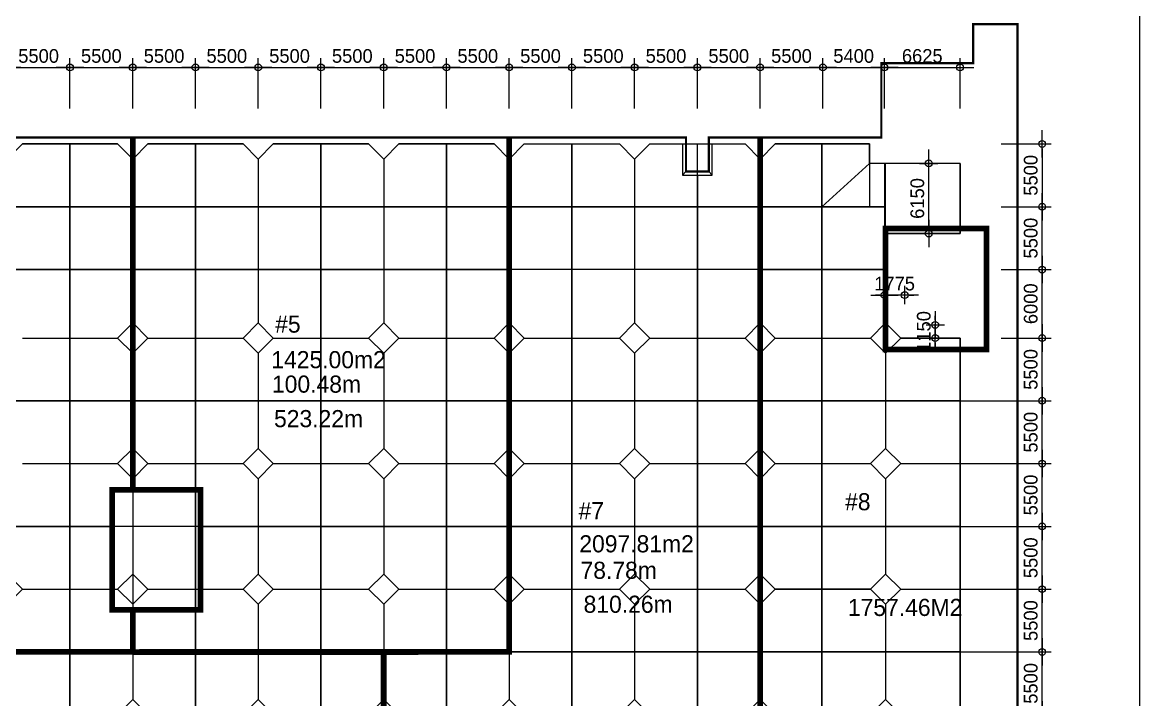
# Model space of a CAD drawing. Header units: millimetres. Extents: x -869187 to 1405794, y -1345622 to 197746.
# Drawn here: x 194054 to 292000, y -836885 to -777560 of the extents above; entities that cross this region are included whole.
import ezdxf

# ---------------------------------------------------------------- set-up
doc = ezdxf.new("R2010")
doc.units = ezdxf.units.MM
doc.header["$LTSCALE"] = 1000
doc.header["$MEASUREMENT"] = 0
doc.header["$PDSIZE"] = -10
doc.layers.get('0').update_dxf_attribs({"linetype": 'CONTINUOUS'})
doc.layers.get('Defpoints').update_dxf_attribs({"color": 171, "linetype": 'CONTINUOUS'})
doc.layers.add('NDIM', color=7, linetype='CONTINUOUS')
doc.layers.add('SAW-CUT', color=6, linetype='CONTINUOUS')
doc.styles.add('CGS', font='cgse', dxfattribs={"bigfont": 'cgs'})
doc.styles.add('나눔바른고딕', font='')
doc.styles.get('나눔바른고딕').set_extended_font_data('나눔바른고딕')
doc.dimstyles.new('NDIM 1200', dxfattribs={"dimscale": 500, "dimtxt": 3, "dimasz": 1, "dimexe": 2, "dimexo": 2, "dimgap": 1, "dimtad": 1, "dimdec": 0, "dimdsep": 46, "dimtxsty": 'CGS', "dimblk": 'DOT0', "dimcen": 1, "dimdle": 8, "dimclrd": 2, "dimclre": 2, "dimclrt": 2, "dimadec": 0, "dimazin": 0, "dimtfac": 1, "dimtdec": 0, "dimtix": 1, "dimtmove": 2, "dimatfit": 3, "dimldrblk": 'DOT0', "dimfxl": 1, "dimtolj": 1, "dimtzin": 0, "dimlwd": -1, "dimlwe": -1, "dimarcsym": 0})

# ---------------------------------------------------------------- blocks, each defined once
blk = doc.blocks.new('DOT0')
blk.add_line((-3, 0), (3, 0))
at = {"color": 6}
blk.add_circle((0, 0), 0.75, dxfattribs=at)
blk = doc.blocks.new('*D40')
at = {"layer": 'Defpoints', "color": 0, "ltscale": 0.4, "transparency": 16777216}
for p in [(198230, -781509), (192730, -785909), (198230, -785909)]:
    blk.add_point(p, dxfattribs=at)
at = {"layer": 'NDIM', "ltscale": 0.4, "transparency": 16777216}
for p, q in [((192730, -785109), (192730, -780709)), ((193130, -781509), (197830, -781509)), ((198230, -785109), (198230, -780709))]:
    blk.add_line(p, q, dxfattribs=at)
at = {"layer": 'NDIM', "ltscale": 0.4, "transparency": 16777216, "xscale": 400, "yscale": 400, "zscale": 400, "rotation": 180}
blk.add_blockref('DOT0', (192730, -781509), dxfattribs=at)
at = {"layer": 'NDIM', "ltscale": 0.4, "transparency": 16777216, "xscale": 400, "yscale": 400, "zscale": 400}
blk.add_blockref('DOT0', (198230, -781509), dxfattribs=at)
at = {"layer": 'NDIM', "ltscale": 0.4, "transparency": 16777216, "insert": (195480, -780509), "char_height": 1200, "attachment_point": 5, "style": 'CGS'}
blk.add_mtext('\\A1;5500', dxfattribs=at)
blk = doc.blocks.new('*D41')
at = {"layer": 'Defpoints', "color": 0, "ltscale": 0.4, "transparency": 16777216}
for p in [(203730, -781509), (198230, -785909), (203730, -785909)]:
    blk.add_point(p, dxfattribs=at)
at = {"layer": 'NDIM', "ltscale": 0.4, "transparency": 16777216}
for p, q in [((198230, -785109), (198230, -780709)), ((198630, -781509), (203330, -781509)), ((203730, -785109), (203730, -780709))]:
    blk.add_line(p, q, dxfattribs=at)
at = {"layer": 'NDIM', "ltscale": 0.4, "transparency": 16777216, "xscale": 400, "yscale": 400, "zscale": 400, "rotation": 180}
blk.add_blockref('DOT0', (198230, -781509), dxfattribs=at)
at = {"layer": 'NDIM', "ltscale": 0.4, "transparency": 16777216, "xscale": 400, "yscale": 400, "zscale": 400}
blk.add_blockref('DOT0', (203730, -781509), dxfattribs=at)
at = {"layer": 'NDIM', "ltscale": 0.4, "transparency": 16777216, "insert": (200980, -780509), "char_height": 1200, "attachment_point": 5, "style": 'CGS'}
blk.add_mtext('\\A1;5500', dxfattribs=at)
blk = doc.blocks.new('*D42')
at = {"layer": 'Defpoints', "color": 0, "ltscale": 0.4, "transparency": 16777216}
for p in [(209230, -781509), (203730, -785909), (209230, -785909)]:
    blk.add_point(p, dxfattribs=at)
at = {"layer": 'NDIM', "ltscale": 0.4, "transparency": 16777216}
for p, q in [((203730, -785109), (203730, -780709)), ((204130, -781509), (208830, -781509)), ((209230, -785109), (209230, -780709))]:
    blk.add_line(p, q, dxfattribs=at)
at = {"layer": 'NDIM', "ltscale": 0.4, "transparency": 16777216, "xscale": 400, "yscale": 400, "zscale": 400, "rotation": 180}
blk.add_blockref('DOT0', (203730, -781509), dxfattribs=at)
at = {"layer": 'NDIM', "ltscale": 0.4, "transparency": 16777216, "xscale": 400, "yscale": 400, "zscale": 400}
blk.add_blockref('DOT0', (209230, -781509), dxfattribs=at)
at = {"layer": 'NDIM', "ltscale": 0.4, "transparency": 16777216, "insert": (206480, -780509), "char_height": 1200, "attachment_point": 5, "style": 'CGS'}
blk.add_mtext('\\A1;5500', dxfattribs=at)
blk = doc.blocks.new('*D43')
at = {"layer": 'Defpoints', "color": 0, "ltscale": 0.4, "transparency": 16777216}
for p in [(214730, -781509), (209230, -785909), (214730, -785909)]:
    blk.add_point(p, dxfattribs=at)
at = {"layer": 'NDIM', "ltscale": 0.4, "transparency": 16777216}
for p, q in [((209230, -785109), (209230, -780709)), ((209630, -781509), (214330, -781509)), ((214730, -785109), (214730, -780709))]:
    blk.add_line(p, q, dxfattribs=at)
at = {"layer": 'NDIM', "ltscale": 0.4, "transparency": 16777216, "xscale": 400, "yscale": 400, "zscale": 400, "rotation": 180}
blk.add_blockref('DOT0', (209230, -781509), dxfattribs=at)
at = {"layer": 'NDIM', "ltscale": 0.4, "transparency": 16777216, "xscale": 400, "yscale": 400, "zscale": 400}
blk.add_blockref('DOT0', (214730, -781509), dxfattribs=at)
at = {"layer": 'NDIM', "ltscale": 0.4, "transparency": 16777216, "insert": (211980, -780509), "char_height": 1200, "attachment_point": 5, "style": 'CGS'}
blk.add_mtext('\\A1;5500', dxfattribs=at)
blk = doc.blocks.new('*D44')
at = {"layer": 'Defpoints', "color": 0, "ltscale": 0.4, "transparency": 16777216}
for p in [(220230, -781509), (214730, -785909), (220230, -785909)]:
    blk.add_point(p, dxfattribs=at)
at = {"layer": 'NDIM', "ltscale": 0.4, "transparency": 16777216}
for p, q in [((214730, -785109), (214730, -780709)), ((215130, -781509), (219830, -781509)), ((220230, -785109), (220230, -780709))]:
    blk.add_line(p, q, dxfattribs=at)
at = {"layer": 'NDIM', "ltscale": 0.4, "transparency": 16777216, "xscale": 400, "yscale": 400, "zscale": 400, "rotation": 180}
blk.add_blockref('DOT0', (214730, -781509), dxfattribs=at)
at = {"layer": 'NDIM', "ltscale": 0.4, "transparency": 16777216, "xscale": 400, "yscale": 400, "zscale": 400}
blk.add_blockref('DOT0', (220230, -781509), dxfattribs=at)
at = {"layer": 'NDIM', "ltscale": 0.4, "transparency": 16777216, "insert": (217480, -780509), "char_height": 1200, "attachment_point": 5, "style": 'CGS'}
blk.add_mtext('\\A1;5500', dxfattribs=at)
blk = doc.blocks.new('*D45')
at = {"layer": 'Defpoints', "color": 0, "ltscale": 0.4, "transparency": 16777216}
for p in [(225730, -781509), (220230, -785909), (225730, -785909)]:
    blk.add_point(p, dxfattribs=at)
at = {"layer": 'NDIM', "ltscale": 0.4, "transparency": 16777216}
for p, q in [((220230, -785109), (220230, -780709)), ((220630, -781509), (225330, -781509)), ((225730, -785109), (225730, -780709))]:
    blk.add_line(p, q, dxfattribs=at)
at = {"layer": 'NDIM', "ltscale": 0.4, "transparency": 16777216, "xscale": 400, "yscale": 400, "zscale": 400, "rotation": 180}
blk.add_blockref('DOT0', (220230, -781509), dxfattribs=at)
at = {"layer": 'NDIM', "ltscale": 0.4, "transparency": 16777216, "xscale": 400, "yscale": 400, "zscale": 400}
blk.add_blockref('DOT0', (225730, -781509), dxfattribs=at)
at = {"layer": 'NDIM', "ltscale": 0.4, "transparency": 16777216, "insert": (222980, -780509), "char_height": 1200, "attachment_point": 5, "style": 'CGS'}
blk.add_mtext('\\A1;5500', dxfattribs=at)
blk = doc.blocks.new('*D46')
at = {"layer": 'Defpoints', "color": 0, "ltscale": 0.4, "transparency": 16777216}
for p in [(231230, -781509), (225730, -785909), (231230, -785909)]:
    blk.add_point(p, dxfattribs=at)
at = {"layer": 'NDIM', "ltscale": 0.4, "transparency": 16777216}
for p, q in [((225730, -785109), (225730, -780709)), ((226130, -781509), (230830, -781509)), ((231230, -785109), (231230, -780709))]:
    blk.add_line(p, q, dxfattribs=at)
at = {"layer": 'NDIM', "ltscale": 0.4, "transparency": 16777216, "xscale": 400, "yscale": 400, "zscale": 400, "rotation": 180}
blk.add_blockref('DOT0', (225730, -781509), dxfattribs=at)
at = {"layer": 'NDIM', "ltscale": 0.4, "transparency": 16777216, "xscale": 400, "yscale": 400, "zscale": 400}
blk.add_blockref('DOT0', (231230, -781509), dxfattribs=at)
at = {"layer": 'NDIM', "ltscale": 0.4, "transparency": 16777216, "insert": (228480, -780509), "char_height": 1200, "attachment_point": 5, "style": 'CGS'}
blk.add_mtext('\\A1;5500', dxfattribs=at)
blk = doc.blocks.new('*D47')
at = {"layer": 'Defpoints', "color": 0, "ltscale": 0.4, "transparency": 16777216}
for p in [(236730, -781509), (231230, -785909), (236730, -785909)]:
    blk.add_point(p, dxfattribs=at)
at = {"layer": 'NDIM', "ltscale": 0.4, "transparency": 16777216}
for p, q in [((231230, -785109), (231230, -780709)), ((231630, -781509), (236330, -781509)), ((236730, -785109), (236730, -780709))]:
    blk.add_line(p, q, dxfattribs=at)
at = {"layer": 'NDIM', "ltscale": 0.4, "transparency": 16777216, "xscale": 400, "yscale": 400, "zscale": 400, "rotation": 180}
blk.add_blockref('DOT0', (231230, -781509), dxfattribs=at)
at = {"layer": 'NDIM', "ltscale": 0.4, "transparency": 16777216, "xscale": 400, "yscale": 400, "zscale": 400}
blk.add_blockref('DOT0', (236730, -781509), dxfattribs=at)
at = {"layer": 'NDIM', "ltscale": 0.4, "transparency": 16777216, "insert": (233980, -780509), "char_height": 1200, "attachment_point": 5, "style": 'CGS'}
blk.add_mtext('\\A1;5500', dxfattribs=at)
blk = doc.blocks.new('*D48')
at = {"layer": 'Defpoints', "color": 0, "ltscale": 0.4, "transparency": 16777216}
for p in [(242230, -781509), (236730, -785909), (242230, -785909)]:
    blk.add_point(p, dxfattribs=at)
at = {"layer": 'NDIM', "ltscale": 0.4, "transparency": 16777216}
for p, q in [((236730, -785109), (236730, -780709)), ((237130, -781509), (241830, -781509)), ((242230, -785109), (242230, -780709))]:
    blk.add_line(p, q, dxfattribs=at)
at = {"layer": 'NDIM', "ltscale": 0.4, "transparency": 16777216, "xscale": 400, "yscale": 400, "zscale": 400, "rotation": 180}
blk.add_blockref('DOT0', (236730, -781509), dxfattribs=at)
at = {"layer": 'NDIM', "ltscale": 0.4, "transparency": 16777216, "xscale": 400, "yscale": 400, "zscale": 400}
blk.add_blockref('DOT0', (242230, -781509), dxfattribs=at)
at = {"layer": 'NDIM', "ltscale": 0.4, "transparency": 16777216, "insert": (239480, -780509), "char_height": 1200, "attachment_point": 5, "style": 'CGS'}
blk.add_mtext('\\A1;5500', dxfattribs=at)
blk = doc.blocks.new('*D49')
at = {"layer": 'Defpoints', "color": 0, "ltscale": 0.4, "transparency": 16777216}
for p in [(247730, -781509), (242230, -785909), (247730, -785909)]:
    blk.add_point(p, dxfattribs=at)
at = {"layer": 'NDIM', "ltscale": 0.4, "transparency": 16777216}
for p, q in [((242230, -785109), (242230, -780709)), ((242630, -781509), (247330, -781509)), ((247730, -785109), (247730, -780709))]:
    blk.add_line(p, q, dxfattribs=at)
at = {"layer": 'NDIM', "ltscale": 0.4, "transparency": 16777216, "xscale": 400, "yscale": 400, "zscale": 400, "rotation": 180}
blk.add_blockref('DOT0', (242230, -781509), dxfattribs=at)
at = {"layer": 'NDIM', "ltscale": 0.4, "transparency": 16777216, "xscale": 400, "yscale": 400, "zscale": 400}
blk.add_blockref('DOT0', (247730, -781509), dxfattribs=at)
at = {"layer": 'NDIM', "ltscale": 0.4, "transparency": 16777216, "insert": (244980, -780509), "char_height": 1200, "attachment_point": 5, "style": 'CGS'}
blk.add_mtext('\\A1;5500', dxfattribs=at)
blk = doc.blocks.new('*D50')
at = {"layer": 'Defpoints', "color": 0, "ltscale": 0.4, "transparency": 16777216}
for p in [(253230, -781509), (247730, -785909), (253230, -785909)]:
    blk.add_point(p, dxfattribs=at)
at = {"layer": 'NDIM', "ltscale": 0.4, "transparency": 16777216}
for p, q in [((247730, -785109), (247730, -780709)), ((248130, -781509), (252830, -781509)), ((253230, -785109), (253230, -780709))]:
    blk.add_line(p, q, dxfattribs=at)
at = {"layer": 'NDIM', "ltscale": 0.4, "transparency": 16777216, "xscale": 400, "yscale": 400, "zscale": 400, "rotation": 180}
blk.add_blockref('DOT0', (247730, -781509), dxfattribs=at)
at = {"layer": 'NDIM', "ltscale": 0.4, "transparency": 16777216, "xscale": 400, "yscale": 400, "zscale": 400}
blk.add_blockref('DOT0', (253230, -781509), dxfattribs=at)
at = {"layer": 'NDIM', "ltscale": 0.4, "transparency": 16777216, "insert": (250480, -780509), "char_height": 1200, "attachment_point": 5, "style": 'CGS'}
blk.add_mtext('\\A1;5500', dxfattribs=at)
blk = doc.blocks.new('*D51')
at = {"layer": 'Defpoints', "color": 0, "ltscale": 0.4, "transparency": 16777216}
for p in [(258730, -781509), (253230, -785909), (258730, -785909)]:
    blk.add_point(p, dxfattribs=at)
at = {"layer": 'NDIM', "ltscale": 0.4, "transparency": 16777216}
for p, q in [((253230, -785109), (253230, -780709)), ((253630, -781509), (258330, -781509)), ((258730, -785109), (258730, -780709))]:
    blk.add_line(p, q, dxfattribs=at)
at = {"layer": 'NDIM', "ltscale": 0.4, "transparency": 16777216, "xscale": 400, "yscale": 400, "zscale": 400, "rotation": 180}
blk.add_blockref('DOT0', (253230, -781509), dxfattribs=at)
at = {"layer": 'NDIM', "ltscale": 0.4, "transparency": 16777216, "xscale": 400, "yscale": 400, "zscale": 400}
blk.add_blockref('DOT0', (258730, -781509), dxfattribs=at)
at = {"layer": 'NDIM', "ltscale": 0.4, "transparency": 16777216, "insert": (255980, -780509), "char_height": 1200, "attachment_point": 5, "style": 'CGS'}
blk.add_mtext('\\A1;5500', dxfattribs=at)
blk = doc.blocks.new('*D52')
at = {"layer": 'Defpoints', "color": 0, "ltscale": 0.4, "transparency": 16777216}
for p in [(264230, -781509), (258730, -785909), (264230, -785909)]:
    blk.add_point(p, dxfattribs=at)
at = {"layer": 'NDIM', "ltscale": 0.4, "transparency": 16777216}
for p, q in [((258730, -785109), (258730, -780709)), ((259130, -781509), (263830, -781509)), ((264230, -785109), (264230, -780709))]:
    blk.add_line(p, q, dxfattribs=at)
at = {"layer": 'NDIM', "ltscale": 0.4, "transparency": 16777216, "xscale": 400, "yscale": 400, "zscale": 400, "rotation": 180}
blk.add_blockref('DOT0', (258730, -781509), dxfattribs=at)
at = {"layer": 'NDIM', "ltscale": 0.4, "transparency": 16777216, "xscale": 400, "yscale": 400, "zscale": 400}
blk.add_blockref('DOT0', (264230, -781509), dxfattribs=at)
at = {"layer": 'NDIM', "ltscale": 0.4, "transparency": 16777216, "insert": (261480, -780509), "char_height": 1200, "attachment_point": 5, "style": 'CGS'}
blk.add_mtext('\\A1;5500', dxfattribs=at)
blk = doc.blocks.new('*D53')
at = {"layer": 'Defpoints', "color": 0, "ltscale": 0.4, "transparency": 16777216}
for p in [(269630, -781509), (264230, -785909), (269630, -785909)]:
    blk.add_point(p, dxfattribs=at)
at = {"layer": 'NDIM', "ltscale": 0.4, "transparency": 16777216}
for p, q in [((264230, -785109), (264230, -780709)), ((264630, -781509), (269230, -781509)), ((269630, -785109), (269630, -780709))]:
    blk.add_line(p, q, dxfattribs=at)
at = {"layer": 'NDIM', "ltscale": 0.4, "transparency": 16777216, "xscale": 400, "yscale": 400, "zscale": 400, "rotation": 180}
blk.add_blockref('DOT0', (264230, -781509), dxfattribs=at)
at = {"layer": 'NDIM', "ltscale": 0.4, "transparency": 16777216, "xscale": 400, "yscale": 400, "zscale": 400}
blk.add_blockref('DOT0', (269630, -781509), dxfattribs=at)
at = {"layer": 'NDIM', "ltscale": 0.4, "transparency": 16777216, "insert": (266930, -780509), "char_height": 1200, "attachment_point": 5, "style": 'CGS'}
blk.add_mtext('\\A1;5400', dxfattribs=at)
blk = doc.blocks.new('*D54')
at = {"layer": 'Defpoints', "color": 0, "ltscale": 0.4, "transparency": 16777216}
for p in [(276255, -781509), (269630, -785909), (276255, -785909)]:
    blk.add_point(p, dxfattribs=at)
at = {"layer": 'NDIM', "ltscale": 0.4, "transparency": 16777216}
for p, q in [((269630, -785109), (269630, -780709)), ((270030, -781509), (275855, -781509)), ((276255, -785109), (276255, -780709))]:
    blk.add_line(p, q, dxfattribs=at)
at = {"layer": 'NDIM', "ltscale": 0.4, "transparency": 16777216, "xscale": 400, "yscale": 400, "zscale": 400, "rotation": 180}
blk.add_blockref('DOT0', (269630, -781509), dxfattribs=at)
at = {"layer": 'NDIM', "ltscale": 0.4, "transparency": 16777216, "xscale": 400, "yscale": 400, "zscale": 400}
blk.add_blockref('DOT0', (276255, -781509), dxfattribs=at)
at = {"layer": 'NDIM', "ltscale": 0.4, "transparency": 16777216, "insert": (272943, -780509), "char_height": 1200, "attachment_point": 5, "style": 'CGS'}
blk.add_mtext('\\A1;6625', dxfattribs=at)
blk = doc.blocks.new('*D68')
at = {"layer": 'Defpoints', "color": 0, "ltscale": 0.4, "transparency": 16777216}
for p in [(279055, -793709), (283455, -793709), (279055, -799209)]:
    blk.add_point(p, dxfattribs=at)
at = {"layer": 'NDIM', "ltscale": 0.4, "transparency": 16777216}
for p, q in [((279855, -793709), (284255, -793709)), ((283455, -798809), (283455, -794109)), ((279855, -799209), (284255, -799209))]:
    blk.add_line(p, q, dxfattribs=at)
at = {"layer": 'NDIM', "ltscale": 0.4, "transparency": 16777216, "xscale": 400, "yscale": 400, "zscale": 400}
for p, rotation in [((283455, -793709), 90), ((283455, -799209), 270)]:
    blk.add_blockref('DOT0', p, dxfattribs=dict(at, rotation=rotation))
at = {"layer": 'NDIM', "ltscale": 0.4, "transparency": 16777216, "insert": (282455, -796459), "char_height": 1200, "attachment_point": 5, "rotation": 90, "style": 'CGS'}
blk.add_mtext('\\A1;5500', dxfattribs=at)
blk = doc.blocks.new('*D69')
at = {"layer": 'Defpoints', "color": 0, "ltscale": 0.4, "transparency": 16777216}
for p in [(279055, -799209), (283455, -799209), (279055, -805209)]:
    blk.add_point(p, dxfattribs=at)
at = {"layer": 'NDIM', "ltscale": 0.4, "transparency": 16777216}
for p, q in [((279855, -799209), (284255, -799209)), ((283455, -804809), (283455, -799609)), ((279855, -805209), (284255, -805209))]:
    blk.add_line(p, q, dxfattribs=at)
at = {"layer": 'NDIM', "ltscale": 0.4, "transparency": 16777216, "xscale": 400, "yscale": 400, "zscale": 400}
for p, rotation in [((283455, -799209), 90), ((283455, -805209), 270)]:
    blk.add_blockref('DOT0', p, dxfattribs=dict(at, rotation=rotation))
at = {"layer": 'NDIM', "ltscale": 0.4, "transparency": 16777216, "insert": (282455, -802209), "char_height": 1200, "attachment_point": 5, "rotation": 90, "style": 'CGS'}
blk.add_mtext('\\A1;6000', dxfattribs=at)
blk = doc.blocks.new('*D70')
at = {"layer": 'Defpoints', "color": 0, "ltscale": 0.4, "transparency": 16777216}
for p in [(279055, -805209), (283455, -805209), (279055, -810709)]:
    blk.add_point(p, dxfattribs=at)
at = {"layer": 'NDIM', "ltscale": 0.4, "transparency": 16777216}
for p, q in [((279855, -805209), (284255, -805209)), ((283455, -810309), (283455, -805609)), ((279855, -810709), (284255, -810709))]:
    blk.add_line(p, q, dxfattribs=at)
at = {"layer": 'NDIM', "ltscale": 0.4, "transparency": 16777216, "xscale": 400, "yscale": 400, "zscale": 400}
for p, rotation in [((283455, -805209), 90), ((283455, -810709), 270)]:
    blk.add_blockref('DOT0', p, dxfattribs=dict(at, rotation=rotation))
at = {"layer": 'NDIM', "ltscale": 0.4, "transparency": 16777216, "insert": (282455, -807959), "char_height": 1200, "attachment_point": 5, "rotation": 90, "style": 'CGS'}
blk.add_mtext('\\A1;5500', dxfattribs=at)
blk = doc.blocks.new('*D71')
at = {"layer": 'Defpoints', "color": 0, "ltscale": 0.4, "transparency": 16777216}
for p in [(279055, -810709), (283455, -810709), (279055, -816209)]:
    blk.add_point(p, dxfattribs=at)
at = {"layer": 'NDIM', "ltscale": 0.4, "transparency": 16777216}
for p, q in [((279855, -810709), (284255, -810709)), ((283455, -815809), (283455, -811109)), ((279855, -816209), (284255, -816209))]:
    blk.add_line(p, q, dxfattribs=at)
at = {"layer": 'NDIM', "ltscale": 0.4, "transparency": 16777216, "xscale": 400, "yscale": 400, "zscale": 400}
for p, rotation in [((283455, -810709), 90), ((283455, -816209), 270)]:
    blk.add_blockref('DOT0', p, dxfattribs=dict(at, rotation=rotation))
at = {"layer": 'NDIM', "ltscale": 0.4, "transparency": 16777216, "insert": (282455, -813459), "char_height": 1200, "attachment_point": 5, "rotation": 90, "style": 'CGS'}
blk.add_mtext('\\A1;5500', dxfattribs=at)
blk = doc.blocks.new('*D72')
at = {"layer": 'Defpoints', "color": 0, "ltscale": 0.4, "transparency": 16777216}
for p in [(279055, -816209), (283455, -816209), (279055, -821709)]:
    blk.add_point(p, dxfattribs=at)
at = {"layer": 'NDIM', "ltscale": 0.4, "transparency": 16777216}
for p, q in [((279855, -816209), (284255, -816209)), ((283455, -821309), (283455, -816609)), ((279855, -821709), (284255, -821709))]:
    blk.add_line(p, q, dxfattribs=at)
at = {"layer": 'NDIM', "ltscale": 0.4, "transparency": 16777216, "xscale": 400, "yscale": 400, "zscale": 400}
for p, rotation in [((283455, -816209), 90), ((283455, -821709), 270)]:
    blk.add_blockref('DOT0', p, dxfattribs=dict(at, rotation=rotation))
at = {"layer": 'NDIM', "ltscale": 0.4, "transparency": 16777216, "insert": (282455, -818959), "char_height": 1200, "attachment_point": 5, "rotation": 90, "style": 'CGS'}
blk.add_mtext('\\A1;5500', dxfattribs=at)
blk = doc.blocks.new('*D73')
at = {"layer": 'Defpoints', "color": 0, "ltscale": 0.4, "transparency": 16777216}
for p in [(279055, -821709), (283455, -821709), (279055, -827209)]:
    blk.add_point(p, dxfattribs=at)
at = {"layer": 'NDIM', "ltscale": 0.4, "transparency": 16777216}
for p, q in [((279855, -821709), (284255, -821709)), ((283455, -826809), (283455, -822109)), ((279855, -827209), (284255, -827209))]:
    blk.add_line(p, q, dxfattribs=at)
at = {"layer": 'NDIM', "ltscale": 0.4, "transparency": 16777216, "xscale": 400, "yscale": 400, "zscale": 400}
for p, rotation in [((283455, -821709), 90), ((283455, -827209), 270)]:
    blk.add_blockref('DOT0', p, dxfattribs=dict(at, rotation=rotation))
at = {"layer": 'NDIM', "ltscale": 0.4, "transparency": 16777216, "insert": (282455, -824459), "char_height": 1200, "attachment_point": 5, "rotation": 90, "style": 'CGS'}
blk.add_mtext('\\A1;5500', dxfattribs=at)
blk = doc.blocks.new('*D74')
at = {"layer": 'Defpoints', "color": 0, "ltscale": 0.4, "transparency": 16777216}
for p in [(279055, -827209), (283455, -827209), (279055, -832709)]:
    blk.add_point(p, dxfattribs=at)
at = {"layer": 'NDIM', "ltscale": 0.4, "transparency": 16777216}
for p, q in [((279855, -827209), (284255, -827209)), ((283455, -832309), (283455, -827609)), ((279855, -832709), (284255, -832709))]:
    blk.add_line(p, q, dxfattribs=at)
at = {"layer": 'NDIM', "ltscale": 0.4, "transparency": 16777216, "xscale": 400, "yscale": 400, "zscale": 400}
for p, rotation in [((283455, -827209), 90), ((283455, -832709), 270)]:
    blk.add_blockref('DOT0', p, dxfattribs=dict(at, rotation=rotation))
at = {"layer": 'NDIM', "ltscale": 0.4, "transparency": 16777216, "insert": (282455, -829959), "char_height": 1200, "attachment_point": 5, "rotation": 90, "style": 'CGS'}
blk.add_mtext('\\A1;5500', dxfattribs=at)
blk = doc.blocks.new('*D75')
at = {"layer": 'Defpoints', "color": 0, "ltscale": 0.4, "transparency": 16777216}
for p in [(279055, -832709), (283455, -832709), (279055, -838209)]:
    blk.add_point(p, dxfattribs=at)
at = {"layer": 'NDIM', "ltscale": 0.4, "transparency": 16777216}
for p, q in [((279855, -832709), (284255, -832709)), ((283455, -837809), (283455, -833109)), ((279855, -838209), (284255, -838209))]:
    blk.add_line(p, q, dxfattribs=at)
at = {"layer": 'NDIM', "ltscale": 0.4, "transparency": 16777216, "xscale": 400, "yscale": 400, "zscale": 400}
for p, rotation in [((283455, -832709), 90), ((283455, -838209), 270)]:
    blk.add_blockref('DOT0', p, dxfattribs=dict(at, rotation=rotation))
at = {"layer": 'NDIM', "ltscale": 0.4, "transparency": 16777216, "insert": (282455, -835459), "char_height": 1200, "attachment_point": 5, "rotation": 90, "style": 'CGS'}
blk.add_mtext('\\A1;5500', dxfattribs=at)
blk = doc.blocks.new('*D81')
at = {"layer": 'Defpoints', "color": 0, "ltscale": 0.4, "transparency": 16777216}
for p in [(279055, -788209), (279055, -793709), (283455, -793709)]:
    blk.add_point(p, dxfattribs=at)
at = {"layer": 'NDIM', "ltscale": 0.4, "transparency": 16777216}
for p, q in [((279855, -788209), (284255, -788209)), ((283455, -788609), (283455, -793309)), ((279855, -793709), (284255, -793709))]:
    blk.add_line(p, q, dxfattribs=at)
at = {"layer": 'NDIM', "ltscale": 0.4, "transparency": 16777216, "xscale": 400, "yscale": 400, "zscale": 400}
for p, rotation in [((283455, -788209), 90), ((283455, -793709), 270)]:
    blk.add_blockref('DOT0', p, dxfattribs=dict(at, rotation=rotation))
at = {"layer": 'NDIM', "ltscale": 0.4, "transparency": 16777216, "insert": (282455, -790959), "char_height": 1200, "attachment_point": 5, "rotation": 90, "style": 'CGS'}
blk.add_mtext('\\A1;5500', dxfattribs=at)
blk = doc.blocks.new('*D326')
at = {"layer": 'Defpoints', "color": 0, "ltscale": 0.4, "transparency": 16777216}
for p in [(269630, -801451), (269630, -803051), (271405, -803051)]:
    blk.add_point(p, dxfattribs=at)
at = {"layer": 'NDIM', "ltscale": 0.4, "transparency": 16777216}
for p, q in [((269630, -802251), (269630, -800651)), ((271405, -802251), (271405, -800651)), ((269230, -801451), (268830, -801451)), ((271405, -801451), (269630, -801451)), ((271805, -801451), (272205, -801451))]:
    blk.add_line(p, q, dxfattribs=at)
at = {"layer": 'NDIM', "ltscale": 0.4, "transparency": 16777216, "xscale": 400, "yscale": 400, "zscale": 400}
blk.add_blockref('DOT0', (269630, -801451), dxfattribs=at)
at = {"layer": 'NDIM', "ltscale": 0.4, "transparency": 16777216, "xscale": 400, "yscale": 400, "zscale": 400, "rotation": 180}
blk.add_blockref('DOT0', (271405, -801451), dxfattribs=at)
at = {"layer": 'NDIM', "ltscale": 0.4, "transparency": 16777216, "insert": (270518, -800451), "char_height": 1200, "attachment_point": 5, "style": 'CGS'}
blk.add_mtext('\\A1;1775', dxfattribs=at)
blk = doc.blocks.new('*D327')
at = {"layer": 'Defpoints', "color": 0, "ltscale": 0.4, "transparency": 16777216}
for p in [(272480, -804059), (274080, -804059), (272480, -805209)]:
    blk.add_point(p, dxfattribs=at)
at = {"layer": 'NDIM', "ltscale": 0.4, "transparency": 16777216}
for p, q in [((273280, -804059), (274880, -804059)), ((274080, -803659), (274080, -803259)), ((274080, -805209), (274080, -804059)), ((273280, -805209), (274880, -805209)), ((274080, -805609), (274080, -806009))]:
    blk.add_line(p, q, dxfattribs=at)
at = {"layer": 'NDIM', "ltscale": 0.4, "transparency": 16777216, "xscale": 400, "yscale": 400, "zscale": 400}
for p, rotation in [((274080, -804059), 270), ((274080, -805209), 90)]:
    blk.add_blockref('DOT0', p, dxfattribs=dict(at, rotation=rotation))
at = {"layer": 'NDIM', "ltscale": 0.4, "transparency": 16777216, "insert": (273080, -804634), "char_height": 1200, "attachment_point": 5, "rotation": 90, "style": 'CGS'}
blk.add_mtext('\\A1;1150', dxfattribs=at)
blk = doc.blocks.new('*D328')
at = {"layer": 'Defpoints', "color": 0, "ltscale": 0.4, "transparency": 16777216}
for p in [(271913, -789909), (273513, -789909), (271913, -796059)]:
    blk.add_point(p, dxfattribs=at)
at = {"layer": 'NDIM', "ltscale": 0.4, "transparency": 16777216}
for p, q in [((272713, -789909), (274313, -789909)), ((273513, -795659), (273513, -790309)), ((272713, -796059), (274313, -796059))]:
    blk.add_line(p, q, dxfattribs=at)
at = {"layer": 'NDIM', "ltscale": 0.4, "transparency": 16777216, "xscale": 400, "yscale": 400, "zscale": 400}
for p, rotation in [((273513, -789909), 90), ((273513, -796059), 270)]:
    blk.add_blockref('DOT0', p, dxfattribs=dict(at, rotation=rotation))
at = {"layer": 'NDIM', "ltscale": 0.4, "transparency": 16777216, "insert": (272513, -792984), "char_height": 1200, "attachment_point": 5, "rotation": 90, "style": 'CGS'}
blk.add_mtext('\\A1;6150', dxfattribs=at)

msp = doc.modelspace()

# ---------------------------------------------------------------- linework, layer by layer
at = {"color": 6, "ltscale": 10000}
msp.add_line((268305.8, -788209.5), (268305.8, -793709.5), dxfattribs=at)
at = {"color": 2, "ltscale": 10000, "const_width": 200}
for points in [[(281280.1, -857406.6), (281280.1, -777709.5), (277395.1, -777709.5), (277395.1, -781124.5), (269355.1, -781124.5), (269355.1, -787634.5), (258730.1, -787634.5), (258730.1, -866409.5), (269080.1, -866409.5), (269080.1, -857409.5), (281280.1, -857406.6)], [(203730.1, -787634.5), (203730.1, -818509.5), (201930.1, -818509.5), (201930.1, -829009.5), (203730.1, -829009.5), (203730.1, -832709.5), (170730.1, -832709.5), (170730.1, -787634.5), (203730.1, -787634.5)], [(236730.1, -827459.5), (236730.1, -787634.5), (203730.1, -787634.5), (203730.1, -818509.5), (209680.1, -818509.5), (209680.1, -829009.5), (203730.1, -829009.5), (203730.1, -832709.5), (236730.1, -832709.5), (236730.1, -827459.5)], [(258730.1, -866409.5), (225730.1, -866409.5), (225728.2, -832709.5), (236728.7, -832709.5), (236730.1, -787634.5), (252230.1, -787634.5), (252230.1, -790634.5), (254230.1, -790634.5), (254230.1, -787634.5), (258730.1, -787634.5), (258730.1, -866409.5)], [(269730.1, -795609.5), (269730.1, -806209.5), (278580.1, -806209.5), (278580.1, -795609.5), (269730.1, -795609.5)], [(170730.1, -832719.4), (170730.1, -866409.5), (225730.1, -866409.5), (225730.1, -832709.5), (170730.1, -832719.4), (170730.1, -866409.5)]]:
    msp.add_lwpolyline(points, dxfattribs=at)
at = {"color": 1, "ltscale": 10000, "const_width": 500}
for points in [[(170730.1, -832709.5), (203730.1, -832709.5), (203730.1, -829009.5), (201930.1, -829009.5), (201930.1, -818509.5), (203730.1, -818509.5), (203730.1, -816509.5), (203730.1, -787634.5)], [(236730.1, -787634.5), (236730.1, -832709.5), (203730.1, -832714.4)], [(258730.1, -787634.5), (258730.1, -866409.5)], [(203730.1, -818509.5), (209680.1, -818509.5), (209680.1, -829009.5), (203730.1, -829009.5)], [(225728.7, -832709.5), (225730.1, -866409.5)]]:
    msp.add_lwpolyline(points, dxfattribs=at)
at = {"color": 114, "ltscale": 10000, "true_color": 0x139b48}
for points in [[(203730.1, -789533.7), (202405.8, -788209.5), (194054.4, -788209.5), (192730.1, -789533.7), (191405.8, -788209.5), (183054.4, -788209.5), (181730.1, -789533.7), (180405.8, -788209.5), (172054.4, -788209.5), (170730.1, -789533.7), (170730.1, -803885.2), (172054.4, -805209.5), (170730.1, -806533.7), (170730.1, -814885.2), (172054.4, -816209.5), (170730.1, -817533.7), (170730.1, -825885.2), (172054.4, -827209.5), (170730.1, -828533.7), (170730.1, -832709.5)], [(198230.1, -788209.5), (198230.1, -832709.5)], [(236730.1, -789533.7), (235405.8, -788209.5), (227054.4, -788209.5), (225730.1, -789533.7), (224405.8, -788209.5), (216054.4, -788209.5), (214730.1, -789533.7), (213405.8, -788209.5), (205054.4, -788209.5), (203730.1, -789533.7), (203730.1, -803885.2), (205054.4, -805209.5), (203730.1, -806533.7), (203730.1, -814885.2), (205054.4, -816209.5), (203730.1, -817533.7)], [(209230.1, -788209.5), (209230.1, -832709.5)], [(220230.1, -788209.5), (220230.1, -832709.5)], [(231230.1, -788209.5), (231230.1, -832709.5)], [(238054.4, -827209.5), (236730.1, -825885.2), (236729.2, -817532.8), (238054.4, -816209.5), (236730.1, -814885.2), (236730.1, -806533.7), (238054.4, -805209.5), (236730.1, -803885.2), (236729.6, -789533.7), (238054.4, -788209.5), (246405.8, -788209.5), (247730.1, -789533.7), (249054.4, -788209.5), (251930.1, -788209.5), (251930.1, -790934.5), (254530.1, -790934.5), (254530.1, -788209.5), (257405.8, -788209.5), (258730.1, -789533.7)], [(242230.1, -788209.5), (242230.1, -827209.5)], [(276255.1, -827209.5), (276255.1, -805209.5), (271054.4, -805209.5), (269730.1, -803885.2), (269730.1, -796059.5), (276255.1, -796059.5), (276255.1, -789909.5), (268305.8, -789909.5), (268305.8, -788209.5), (260054.4, -788209.5), (258730.1, -789533.7), (258730.1, -803885.2), (260054.4, -805209.5), (258730.1, -806533.7), (258730.1, -814885.2), (260054.4, -816209.5), (258730.1, -817533.7), (258730.1, -825885.2), (260054.4, -827209.5), (258730.1, -828533.7), (258730.1, -836885.2), (260054.4, -838209.5)], [(264130.1, -788209.5), (264130.1, -827209.5), (264130.1, -865409.5)], [(214730.1, -789533.7), (214730.1, -803885.2)], [(225730.1, -789533.7), (225730.1, -803885.2)], [(247730.1, -789533.7), (247730.1, -803885.2)], [(268305.8, -789909.5), (264130.1, -793709.5)], [(269730.1, -796059.5), (269730.1, -789909.5)], [(252230.1, -790634.5), (251930.1, -790934.5)], [(253230.1, -790934.5), (253230.1, -827209.5)], [(254230.1, -790634.5), (254530.1, -790934.5)], [(170730.1, -793709.5), (203730.1, -793709.5)], [(203730.1, -793709.5), (236730.1, -793709.5)], [(236730.1, -793709.5), (258730.1, -793709.5)], [(258730.1, -793709.5), (269730.1, -793709.5)], [(170730.1, -799209.5), (203730.1, -799209.5)], [(203730.1, -799209.5), (236730.1, -799209.5)], [(258730.1, -799209.5), (236730.1, -799209.5)], [(258730.1, -799209.5), (269730.1, -799209.5)], [(203730.1, -803885.2), (202405.8, -805209.5), (203730.1, -806533.7)], [(214730.1, -803885.2), (213405.8, -805209.5), (214730.1, -806533.7), (216054.4, -805209.5), (214730.1, -803885.2)], [(225730.1, -803885.2), (224405.8, -805209.5), (225730.1, -806533.7), (227054.4, -805209.5), (225730.1, -803885.2)], [(236730.1, -803885.2), (235405.8, -805209.5), (236730.1, -806533.7)], [(247730.1, -803885.2), (246405.8, -805209.5), (247730.1, -806533.7), (249054.4, -805209.5), (247730.1, -803885.2)], [(258730.1, -803885.2), (257405.8, -805209.5), (258730.1, -806533.7)], [(269730.1, -803885.2), (268405.8, -805209.5), (269730.1, -806533.7), (271054.4, -805209.5)], [(194054.4, -805209.5), (202405.8, -805209.5)], [(205054.4, -805209.5), (213405.8, -805209.5)], [(216054.4, -805209.5), (224405.8, -805209.5)], [(227054.4, -805209.5), (235405.8, -805209.5)], [(238054.4, -805209.5), (246405.8, -805209.5)], [(249054.4, -805209.5), (257405.8, -805209.5)], [(260054.4, -805209.5), (268405.8, -805209.5)], [(214730.1, -806533.7), (214730.1, -814885.2)], [(225730.1, -806533.7), (225730.1, -814885.2)], [(247730.1, -806533.7), (247730.1, -814885.2)], [(269730.1, -806533.7), (269730.1, -814885.2)], [(170730.1, -810709.5), (203730.1, -810709.5)], [(203730.1, -810709.5), (236730.1, -810709.5)], [(236729.4, -810709.5), (258730.1, -810709.5)], [(258730.1, -810709.5), (281280.1, -810709.5)], [(203730.1, -814885.2), (202405.8, -816209.5), (203730.1, -817533.7)], [(214730.1, -814885.2), (213405.8, -816209.5), (214730.1, -817533.7), (216054.4, -816209.5), (214730.1, -814885.2)], [(225730.1, -814885.2), (224405.8, -816209.5), (225730.1, -817533.7), (227054.4, -816209.5), (225730.1, -814885.2)], [(236730.1, -814885.2), (235405.8, -816209.5), (236730.1, -817533.7)], [(247730.1, -814885.2), (246405.8, -816209.5), (247730.1, -817533.7), (249054.4, -816209.5), (247730.1, -814885.2)], [(258730.1, -814885.2), (257405.8, -816209.5), (258730.1, -817533.7)], [(269730.1, -814885.2), (268405.8, -816209.5), (269730.1, -817533.7), (271054.4, -816209.5), (269730.1, -814885.2)], [(194054.4, -816209.5), (202405.8, -816209.5)], [(205054.4, -816209.5), (213405.8, -816209.5)], [(216054.4, -816209.5), (224405.8, -816209.5)], [(227054.4, -816209.5), (235405.8, -816209.5)], [(238054.4, -816209.5), (246405.8, -816209.5)], [(249054.4, -816209.5), (257405.8, -816209.5)], [(260054.4, -816209.5), (268405.8, -816209.5)], [(271054.4, -816209.5), (281280.1, -816209.5)], [(214730.1, -817533.7), (214730.1, -825885.2)], [(225730.1, -817533.7), (225730.1, -825885.2)], [(247730.1, -817533.7), (247730.1, -825885.2)], [(269730.1, -817533.7), (269730.1, -825885.2)], [(170730.1, -821709.5), (201930.1, -821709.5)], [(209680.1, -821709.5), (236729, -821709.5)], [(236729, -821709.5), (258730.1, -821709.5)], [(258730.1, -821709.5), (281280.1, -821709.5)], [(192730.1, -825885.2), (191405.8, -827209.5), (192730.1, -828533.7), (194054.4, -827209.5), (192730.1, -825885.2)], [(214730.1, -825885.2), (213405.8, -827209.5), (214730.1, -828533.7), (216054.4, -827209.5), (214730.1, -825885.2)], [(225730.1, -825885.2), (224405.8, -827209.5), (225730.1, -828533.7), (227054.4, -827209.5), (225730.1, -825885.2)], [(236730.1, -825885.2), (235405.8, -827209.5), (236730.1, -828533.7)], [(247730.1, -825885.2), (246405.8, -827209.5), (247730.1, -828533.7), (249054.4, -827209.5), (247730.1, -825885.2)], [(258730.1, -825885.2), (257405.8, -827209.5), (258730.1, -828533.7)], [(269730.1, -825885.2), (268405.8, -827209.5), (269730.1, -828533.7), (271054.4, -827209.5), (269730.1, -825885.2)], [(194054.4, -827209.5), (201930.1, -827209.5)], [(209680.1, -827209.5), (213405.8, -827209.5)], [(216054.4, -827209.5), (224405.8, -827209.5)], [(238054.4, -827209.5), (236730.1, -828533.7), (236730.1, -832709.5), (225730.1, -832709.5), (225728.7, -832709.5), (225730.1, -836885.2), (227054.4, -838209.5), (225729, -839532.6), (225730.1, -847885.2), (227054.4, -849209.5), (225729.4, -850533.1), (225730.1, -864635.2), (226504.4, -865409.5), (235955.8, -865409.5), (236730.1, -864635.2), (237504.4, -865409.5), (246955.8, -865409.5), (247730.1, -864635.2), (248504.4, -865409.5), (257955.8, -865409.5), (258730.1, -864635.2)], [(227054.4, -827209.5), (235405.8, -827209.5)], [(238054.4, -827209.5), (246405.8, -827209.5)], [(242230.1, -827209.5), (242230.1, -865409.5)], [(246406.8, -827210.4), (247730.1, -828533.7), (249053.5, -827210.3)], [(249054.4, -827209.5), (257405.8, -827209.5)], [(253230.1, -827209.5), (253230.1, -865409.5)], [(268405.8, -827209.5), (260054.4, -827209.5)], [(271054.4, -827209.5), (281280.1, -827209.5)], [(276255.1, -854709.5), (276255.1, -827209.5)], [(214730.1, -828533.7), (214730.1, -832709.5)], [(225730.1, -828533.7), (225730.1, -832709.5)], [(247730.1, -828533.7), (247730.1, -836885.2)], [(269730.1, -828533.7), (269730.1, -836885.2)], [(225730.1, -864635.2), (224955.8, -865409.5), (215504.4, -865409.5), (214730.1, -864635.2), (213955.8, -865409.5), (204504.4, -865409.5), (203730.1, -864635.2), (202955.8, -865409.5), (193504.4, -865409.5), (192730.1, -864635.2), (191955.8, -865409.5), (182504.4, -865409.5), (181730.1, -864635.2), (180955.8, -865409.5), (171504.4, -865409.5), (170730.1, -864635.2), (170730.1, -850533.7), (172054.4, -849209.5), (170730.1, -847885.2), (170730.1, -839533.7), (172054.4, -838209.5), (170730.1, -836885.2), (170730.1, -832709.5), (225730.1, -832709.5)], [(198230.1, -832709.5), (198230.1, -865409.5)], [(203730.1, -832709.5), (203730.1, -836885.2)], [(209230.1, -832709.5), (209230.1, -865409.5)], [(214730.1, -832709.5), (214730.1, -836885.2)], [(220230.1, -832709.5), (220230.1, -865409.5)], [(225730.1, -832709.5), (225730.1, -836885.2)], [(231230.1, -832709.5), (231230.1, -865409.5)], [(236728.7, -832709.5), (258730.1, -832709.5)], [(236730.1, -832709.5), (236730.1, -836885.2)], [(258730.1, -832709.5), (281280.1, -832709.5)], [(203730.1, -836885.2), (202405.8, -838209.5), (203730.1, -839533.7), (205054.4, -838209.5), (203730.1, -836885.2)], [(214730.1, -836885.2), (213405.8, -838209.5), (214730.1, -839533.7), (216054.4, -838209.5), (214730.1, -836885.2)], [(225730.1, -836885.2), (224405.8, -838209.5), (225730.1, -839533.7)], [(236730.1, -836885.2), (235405.8, -838209.5), (236730.1, -839533.7), (238054.4, -838209.5), (236730.1, -836885.2)], [(247730.1, -836885.2), (246405.8, -838209.5), (247730.1, -839533.7), (249054.4, -838209.5), (247730.1, -836885.2)], [(258730.1, -836885.2), (257405.8, -838209.5), (258730.1, -839533.7)], [(269730.1, -836885.2), (268405.8, -838209.5), (269730.1, -839533.7), (271054.4, -838209.5), (269730.1, -836885.2)]]:
    msp.add_lwpolyline(points, dxfattribs=at)
at = {"color": 3, "ltscale": 10000}
msp.add_lwpolyline([(203730.1, -787634.5), (203730.1, -832709.5), (236730.1, -832709.5), (236730.1, -787634.5), (203730.1, -787634.5)], dxfattribs=at)
at = {"color": 2, "ltscale": 10000}
for points in [[(203730.1, -787634.5), (203730.1, -818509.5), (209680.1, -818509.5), (209680.1, -829009.5), (203730.1, -829009.5), (203730.1, -832709.5), (236730.1, -832709.5), (236730.1, -787634.5), (203730.1, -787634.5)], [(236730.1, -827459.5), (236730.1, -832709.5), (203730.1, -832709.5), (203730.1, -829009.5), (209680.1, -829009.5), (209680.1, -818509.5), (203730.1, -818509.5), (203730.1, -787634.5), (236730.1, -787634.5), (236728.9, -827447.5)], [(203730.1, -818509.5), (201930.1, -818509.5), (201930.1, -829009.5), (203730.1, -829009.5)], [(203730.1, -818509.5), (209680.1, -818509.5), (209680.1, -829009.5), (203730.1, -829009.5)]]:
    msp.add_lwpolyline(points, dxfattribs=at)
at = {"color": 1, "ltscale": 10000, "const_width": 500}
msp.add_lwpolyline([(269730.1, -795609.5), (269730.1, -796059.5), (269730.1, -806209.5), (278580.1, -806209.5), (278580.1, -805209.5), (278580.1, -795609.5)], close=True, dxfattribs=at)
at = {"layer": 'Defpoints', "ltscale": 10000}
msp.add_lwpolyline([(292000, -884821.9), (8000, -884821.9), (8000, -723854.1), (292000, -723854.1)], close=True, dxfattribs=at)
at = {"layer": 'SAW-CUT', "ltscale": 10000}
for p, q in [((194054.4, -788209.5), (202405.8, -788209.5)), ((198230.1, -865409.5), (198230.1, -788209.5)), ((205054.4, -788209.5), (213405.8, -788209.5)), ((209230.1, -865409.5), (209230.1, -788209.5)), ((216054.4, -788209.5), (224405.8, -788209.5)), ((220230.1, -865409.5), (220230.1, -788209.5)), ((227054.4, -788209.5), (235405.8, -788209.5)), ((231230.1, -865409.5), (231230.1, -788209.5)), ((238054.4, -788209.5), (246405.8, -788209.5)), ((242230.1, -865409.5), (242230.1, -788209.5)), ((249054.4, -788209.5), (257405.8, -788209.5)), ((253230.1, -865409.5), (253230.1, -788209.5)), ((260054.4, -788209.5), (268305.8, -788209.5)), ((264130.1, -865409.5), (264130.1, -788209.5)), ((203730.1, -789533.7), (203730.1, -803885.2)), ((214730.1, -789533.7), (214730.1, -803885.2)), ((225730.1, -789533.7), (225730.1, -803885.2)), ((236730.1, -789533.7), (236730.1, -803885.2)), ((247730.1, -789533.7), (247730.1, -803885.2)), ((258730.1, -789533.7), (258730.1, -803885.2)), ((276255.1, -789909.5), (268305.8, -789909.5)), ((269630.1, -789909.5), (269630.1, -803885.2)), ((269630.1, -793709.5), (105180.1, -793709.5)), ((269630.1, -799209.5), (105180.1, -799209.5)), ((194054.4, -805209.5), (202405.8, -805209.5)), ((205054.4, -805209.5), (213405.8, -805209.5)), ((216054.4, -805209.5), (224405.8, -805209.5)), ((227054.4, -805209.5), (235405.8, -805209.5)), ((238054.4, -805209.5), (246405.8, -805209.5)), ((249054.4, -805209.5), (257405.8, -805209.5)), ((260054.4, -805209.5), (268305.8, -805209.5)), ((203730.1, -806533.7), (203730.1, -814885.2)), ((214730.1, -806533.7), (214730.1, -814885.2)), ((225730.1, -806533.7), (225730.1, -814885.2)), ((236730.1, -806533.7), (236730.1, -814885.2)), ((247730.1, -806533.7), (247730.1, -814885.2)), ((258730.1, -806533.7), (258730.1, -814885.2)), ((269730.1, -806533.7), (269730.1, -814885.2)), ((276255.1, -810709.5), (105180.1, -810709.5)), ((194054.4, -816209.5), (202405.8, -816209.5)), ((205054.4, -816209.5), (213405.8, -816209.5)), ((216054.4, -816209.5), (224405.8, -816209.5)), ((227054.4, -816209.5), (235405.8, -816209.5)), ((238054.4, -816209.5), (246405.8, -816209.5)), ((249054.4, -816209.5), (257405.8, -816209.5)), ((260054.4, -816209.5), (268305.8, -816209.5)), ((271054.4, -816209.5), (276255.1, -816209.5)), ((203730.1, -817533.7), (203730.1, -825885.2)), ((214730.1, -817533.7), (214730.1, -825885.2)), ((225730.1, -817533.7), (225730.1, -825885.2)), ((236730.1, -817533.7), (236730.1, -825885.2)), ((247730.1, -817533.7), (247730.1, -825885.2)), ((258730.1, -817533.7), (258730.1, -825885.2)), ((269730.1, -817533.7), (269730.1, -825885.2)), ((276255.1, -821709.5), (105180.1, -821709.5)), ((194054.4, -827209.5), (202405.8, -827209.5)), ((205054.4, -827209.5), (213405.8, -827209.5)), ((216054.4, -827209.5), (224405.8, -827209.5)), ((227054.4, -827209.5), (235405.8, -827209.5)), ((238054.4, -827209.5), (246405.8, -827209.5)), ((249054.4, -827209.5), (257405.8, -827209.5)), ((260054.4, -827209.5), (268405.8, -827209.5)), ((271053.5, -827210.3), (276255.1, -827209.5)), ((203730.1, -828533.7), (203730.1, -836885.2)), ((214730.1, -828533.7), (214730.1, -836885.2)), ((225730.1, -828533.7), (225730.1, -836885.2)), ((236730.1, -828533.7), (236730.1, -836885.2)), ((247730.1, -828533.7), (247730.1, -836885.2)), ((258730.1, -828533.7), (258730.1, -836885.2)), ((269730.1, -828533.7), (269730.1, -836885.2)), ((276255.1, -832709.5), (105180.1, -832709.5))]:
    msp.add_line(p, q, dxfattribs=at)
for points in [[(202405.8, -788209.5), (203730.1, -789533.7), (205054.4, -788209.5)], [(213405.8, -788209.5), (214730.1, -789533.7), (216054.4, -788209.5)], [(224405.8, -788209.5), (225730.1, -789533.7), (227054.4, -788209.5)], [(235405.8, -788209.5), (236730.1, -789533.7), (238054.4, -788209.5)], [(246405.8, -788209.5), (247730.1, -789533.7), (249054.4, -788209.5)], [(257405.8, -788209.5), (258730.1, -789533.7), (260054.4, -788209.5)], [(276255.1, -789909.5), (276255.1, -796059.5), (269630.1, -796059.5), (269630.1, -803885.2)], [(269730.1, -803885.2), (268405.8, -805209.5), (269730.1, -806533.7), (271054.4, -805209.5)], [(271054.4, -805209.5), (276255.1, -805209.5), (276255.1, -854709.5), (105180.1, -854709.5)]]:
    msp.add_lwpolyline(points, dxfattribs=at)
for points in [[(203730.1, -803885.2), (202405.8, -805209.5), (203730.1, -806533.7), (205054.4, -805209.5)], [(214730.1, -803885.2), (213405.8, -805209.5), (214730.1, -806533.7), (216054.4, -805209.5)], [(225730.1, -803885.2), (224405.8, -805209.5), (225730.1, -806533.7), (227054.4, -805209.5)], [(236730.1, -803885.2), (235405.8, -805209.5), (236730.1, -806533.7), (238054.4, -805209.5)], [(247730.1, -803885.2), (246405.8, -805209.5), (247730.1, -806533.7), (249054.4, -805209.5)], [(258730.1, -803885.2), (257405.8, -805209.5), (258730.1, -806533.7), (260054.4, -805209.5)], [(203730.1, -814885.2), (202405.8, -816209.5), (203730.1, -817533.7), (205054.4, -816209.5)], [(214730.1, -814885.2), (213405.8, -816209.5), (214730.1, -817533.7), (216054.4, -816209.5)], [(225730.1, -814885.2), (224405.8, -816209.5), (225730.1, -817533.7), (227054.4, -816209.5)], [(236730.1, -814885.2), (235405.8, -816209.5), (236730.1, -817533.7), (238054.4, -816209.5)], [(247730.1, -814885.2), (246405.8, -816209.5), (247730.1, -817533.7), (249054.4, -816209.5)], [(258730.1, -814885.2), (257405.8, -816209.5), (258730.1, -817533.7), (260054.4, -816209.5)], [(269730.1, -814885.2), (268405.8, -816209.5), (269730.1, -817533.7), (271054.4, -816209.5)], [(203730.1, -825885.2), (202405.8, -827209.5), (203730.1, -828533.7), (205054.4, -827209.5)], [(214730.1, -825885.2), (213405.8, -827209.5), (214730.1, -828533.7), (216054.4, -827209.5)], [(225730.1, -825885.2), (224405.8, -827209.5), (225730.1, -828533.7), (227054.4, -827209.5)], [(236730.1, -825885.2), (235405.8, -827209.5), (236730.1, -828533.7), (238054.4, -827209.5)], [(247730.1, -825885.2), (246405.8, -827209.5), (247730.1, -828533.7), (249054.4, -827209.5)], [(258730.1, -825885.2), (257405.8, -827209.5), (258730.1, -828533.7), (260054.4, -827209.5)], [(269730.1, -825885.2), (268405.8, -827209.5), (269730.1, -828533.7), (271054.4, -827209.5)], [(203730.1, -836885.2), (202405.8, -838209.5), (203730.1, -839533.7), (205054.4, -838209.5)], [(214730.1, -836885.2), (213405.8, -838209.5), (214730.1, -839533.7), (216054.4, -838209.5)], [(225730.1, -836885.2), (224405.8, -838209.5), (225730.1, -839533.7), (227054.4, -838209.5)], [(236730.1, -836885.2), (235405.8, -838209.5), (236730.1, -839533.7), (238054.4, -838209.5)], [(247730.1, -836885.2), (246405.8, -838209.5), (247730.1, -839533.7), (249054.4, -838209.5)], [(258730.1, -836885.2), (257405.8, -838209.5), (258730.1, -839533.7), (260054.4, -838209.5)], [(269730.1, -836885.2), (268405.8, -838209.5), (269730.1, -839533.7), (271054.4, -838209.5)]]:
    msp.add_lwpolyline(points, close=True, dxfattribs=at)

# ---------------------------------------------------------------- texts
at = {"ltscale": 10000, "style": '나눔바른고딕'}
for s, p in [('#5', (216218.7, -804738.9)), ('#8', (266179.1, -820298.3)), ('#7', (242815.8, -821083.9))]:
    msp.add_text(s, height=1500, dxfattribs=at).set_placement(p)
at = {"color": 2, "ltscale": 10000, "style": '나눔바른고딕'}
for s, p in [('1425.00m2 ', (215877.9, -807853.3)), ('2097.81m2 ', (242879.3, -823984.2)), ('1757.46M2 ', (266423.9, -829557))]:
    msp.add_text(s, height=1500, dxfattribs=at).set_placement(p)
at = {"color": 1, "ltscale": 10000, "style": '나눔바른고딕'}
for s, p in [('100.48m', (215937.6, -809997.5)), ('78.78m', (242986.3, -826305.3))]:
    msp.add_text(s, height=1500, dxfattribs=at).set_placement(p)
at = {"color": 114, "ltscale": 10000, "true_color": 0x139b48, "style": '나눔바른고딕'}
for s, p in [('523.22m', (216118.2, -813019.7)), ('810.26m', (243255.2, -829279.5))]:
    msp.add_text(s, height=1500, dxfattribs=at).set_placement(p)

# ---------------------------------------------------------------- dimensions: what is measured, and where the dimension line sits
at = {"layer": 'NDIM', "ltscale": 0.4}
for base, p1, p2, picture, middle in [((198230.1, -781509.5), (192730.1, -785909.5), (198230.1, -785909.5), '*D40', (195480.1, -780509.5)), ((203730.1, -781509.5), (198230.1, -785909.5), (203730.1, -785909.5), '*D41', (200980.1, -780509.5)), ((209230.1, -781509.5), (203730.1, -785909.5), (209230.1, -785909.5), '*D42', (206480.1, -780509.5)), ((214730.1, -781509.5), (209230.1, -785909.5), (214730.1, -785909.5), '*D43', (211980.1, -780509.5)), ((220230.1, -781509.5), (214730.1, -785909.5), (220230.1, -785909.5), '*D44', (217480.1, -780509.5)), ((225730.1, -781509.5), (220230.1, -785909.5), (225730.1, -785909.5), '*D45', (222980.1, -780509.5)), ((231230.1, -781509.5), (225730.1, -785909.5), (231230.1, -785909.5), '*D46', (228480.1, -780509.5)), ((236730.1, -781509.5), (231230.1, -785909.5), (236730.1, -785909.5), '*D47', (233980.1, -780509.5)), ((242230.1, -781509.5), (236730.1, -785909.5), (242230.1, -785909.5), '*D48', (239480.1, -780509.5)), ((247730.1, -781509.5), (242230.1, -785909.5), (247730.1, -785909.5), '*D49', (244980.1, -780509.5)), ((253230.1, -781509.5), (247730.1, -785909.5), (253230.1, -785909.5), '*D50', (250480.1, -780509.5)), ((258730.1, -781509.5), (253230.1, -785909.5), (258730.1, -785909.5), '*D51', (255980.1, -780509.5)), ((264230.1, -781509.5), (258730.1, -785909.5), (264230.1, -785909.5), '*D52', (261480.1, -780509.5)), ((269630.1, -781509.5), (264230.1, -785909.5), (269630.1, -785909.5), '*D53', (266930.1, -780509.5)), ((276255.1, -781509.5), (269630.1, -785909.5), (276255.1, -785909.5), '*D54', (272942.6, -780509.5))]:
    dim = msp.add_linear_dim(base=base, p1=p1, p2=p2, dimstyle='NDIM 1200', override={"dimscale": 400, "dimclrd": 256, "dimclre": 256, "dimclrt": 256}, dxfattribs=at)
    dim.commit()
    dim.dimension.update_dxf_attribs({"geometry": picture, "text_midpoint": middle})
for base, p1, p2, angle, picture, middle in [((283455.1, -793709.5), (279055.1, -788209.5), (279055.1, -793709.5), 270, '*D81', (282455.1, -790959.5)), ((273513, -789909.5), (271913, -796059.5), (271913, -789909.5), 90, '*D328', (272513, -792984.5)), ((283455.1, -793709.5), (279055.1, -799209.5), (279055.1, -793709.5), 90, '*D68', (282455.1, -796459.5)), ((283455.1, -799209.5), (279055.1, -805209.5), (279055.1, -799209.5), 90, '*D69', (282455.1, -802209.5)), ((269630.1, -801451.2), (271405.1, -803051.2), (269630.1, -803051.2), 180, '*D326', (270517.6, -800451.2)), ((274079.8, -804059.5), (272479.8, -805209.5), (272479.8, -804059.5), 90, '*D327', (273079.8, -804634.5)), ((283455.1, -805209.5), (279055.1, -810709.5), (279055.1, -805209.5), 90, '*D70', (282455.1, -807959.5)), ((283455.1, -810709.5), (279055.1, -816209.5), (279055.1, -810709.5), 90, '*D71', (282455.1, -813459.5)), ((283455.1, -816209.5), (279055.1, -821709.5), (279055.1, -816209.5), 90, '*D72', (282455.1, -818959.5)), ((283455.1, -821709.5), (279055.1, -827209.5), (279055.1, -821709.5), 90, '*D73', (282455.1, -824459.5)), ((283455.1, -827209.5), (279055.1, -832709.5), (279055.1, -827209.5), 90, '*D74', (282455.1, -829959.5)), ((283455.1, -832709.5), (279055.1, -838209.5), (279055.1, -832709.5), 90, '*D75', (282455.1, -835459.5))]:
    dim = msp.add_linear_dim(base=base, p1=p1, p2=p2, angle=angle, dimstyle='NDIM 1200', override={"dimscale": 400, "dimclrd": 256, "dimclre": 256, "dimclrt": 256}, dxfattribs=at)
    dim.commit()
    dim.dimension.update_dxf_attribs({"geometry": picture, "text_midpoint": middle})

doc.saveas('drawing.dxf')
